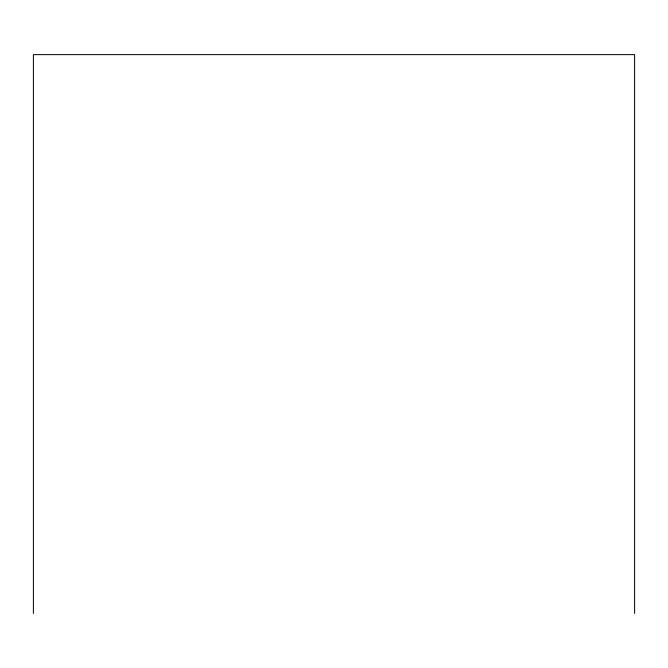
<?xml version="1.0" encoding="UTF-8"?>
<svg xmlns="http://www.w3.org/2000/svg" width="668" height="668" viewBox="0 0 668 668"><rect width="100%" height="100%" fill="white"/><g stroke="black" fill="none" stroke-linecap="round" stroke-linejoin="round"><path stroke-width="1" d="M634.6 613.366L634.6 54.634L33.4 54.634L33.4 613.366"/></g></svg>
